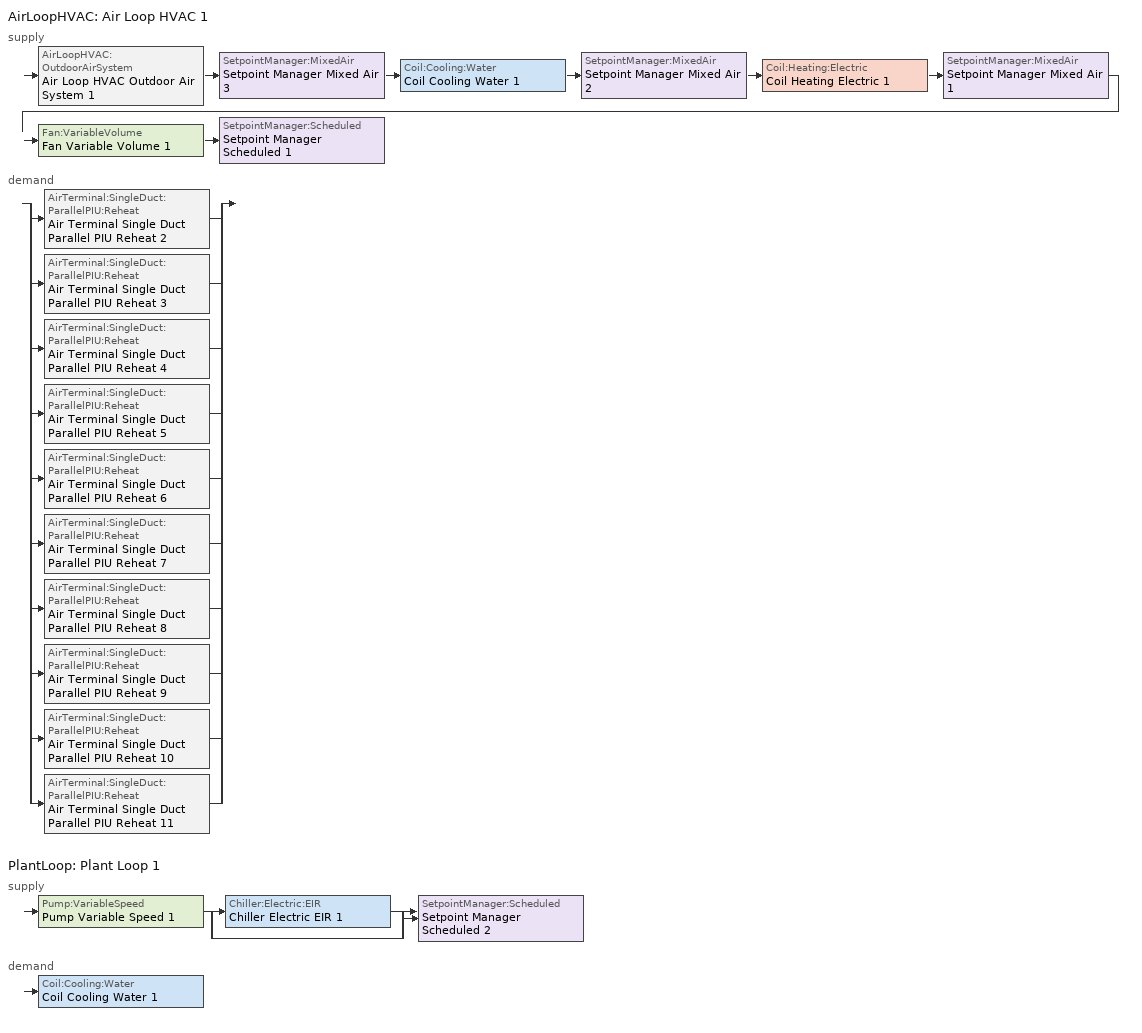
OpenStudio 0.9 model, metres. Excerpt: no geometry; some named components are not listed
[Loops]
AirLoopHVAC 'Air Loop HVAC 1'
 supply: AirLoopHVAC:OutdoorAirSystem 'Air Loop HVAC Outdoor Air System 1' > SetpointManager:MixedAir 'Setpoint Manager Mixed Air 3' > Coil:Cooling:Water 'Coil Cooling Water 1' > SetpointManager:MixedAir 'Setpoint Manager Mixed Air 2' > Coil:Heating:Electric 'Coil Heating Electric 1' > SetpointManager:MixedAir 'Setpoint Manager Mixed Air 1' > Fan:VariableVolume 'Fan Variable Volume 1' > SetpointManager:Scheduled 'Setpoint Manager Scheduled 1'
 demand: split
  | AirTerminal:SingleDuct:ParallelPIU:Reheat 'Air Terminal Single Duct Parallel PIU Reheat 2'
  | AirTerminal:SingleDuct:ParallelPIU:Reheat 'Air Terminal Single Duct Parallel PIU Reheat 3'
  | AirTerminal:SingleDuct:ParallelPIU:Reheat 'Air Terminal Single Duct Parallel PIU Reheat 4'
  | AirTerminal:SingleDuct:ParallelPIU:Reheat 'Air Terminal Single Duct Parallel PIU Reheat 5'
  | AirTerminal:SingleDuct:ParallelPIU:Reheat 'Air Terminal Single Duct Parallel PIU Reheat 6'
  | AirTerminal:SingleDuct:ParallelPIU:Reheat 'Air Terminal Single Duct Parallel PIU Reheat 7'
  | AirTerminal:SingleDuct:ParallelPIU:Reheat 'Air Terminal Single Duct Parallel PIU Reheat 8'
  | AirTerminal:SingleDuct:ParallelPIU:Reheat 'Air Terminal Single Duct Parallel PIU Reheat 9'
  | AirTerminal:SingleDuct:ParallelPIU:Reheat 'Air Terminal Single Duct Parallel PIU Reheat 10'
  | AirTerminal:SingleDuct:ParallelPIU:Reheat 'Air Terminal Single Duct Parallel PIU Reheat 11'
PlantLoop 'Plant Loop 1'
 supply: Pump:VariableSpeed 'Pump Variable Speed 1' > split
  | Chiller:Electric:EIR 'Chiller Electric EIR 1'
  | bypass
  join > SetpointManager:Scheduled 'Setpoint Manager Scheduled 2'
 demand: Coil:Cooling:Water 'Coil Cooling Water 1'
[Sizing:Zone] Zone Cooling Design Supply Air Temperature {C}=14; Zone Heating Design Supply Air Temperature {C}=40; Zone Cooling Design Supply Air Humidity Ratio {kg-H2O/kg-air}=0.0085; Zone Heating Design Supply Air Humidity Ratio {kg-H2O/kg-air}=0.008; Cooling Design Air Flow Method=DesignDay; Heating Design Air Flow Method=DesignDay
Thermal Zone 1; Thermal Zone 2; Thermal Zone 3; Thermal Zone 4; Thermal Zone 5; Thermal Zone 6; Thermal Zone 7; Thermal Zone 8; Thermal Zone 9; Thermal Zone 10
[Zone equipment]
Thermal Zone 1: Air Terminal Single Duct Parallel PIU Reheat 3
Thermal Zone 2: Air Terminal Single Duct Parallel PIU Reheat 7
Thermal Zone 3: Air Terminal Single Duct Parallel PIU Reheat 9
Thermal Zone 4: Air Terminal Single Duct Parallel PIU Reheat 11
Thermal Zone 5: Air Terminal Single Duct Parallel PIU Reheat 8
Thermal Zone 6: Air Terminal Single Duct Parallel PIU Reheat 4
Thermal Zone 7: Air Terminal Single Duct Parallel PIU Reheat 2
Thermal Zone 8: Air Terminal Single Duct Parallel PIU Reheat 10
Thermal Zone 9: Air Terminal Single Duct Parallel PIU Reheat 6
Thermal Zone 10: Air Terminal Single Duct Parallel PIU Reheat 5
[AirLoopHVAC]
Air Loop HVAC 1: Design Supply Air Flow Rate {m3/s}=AutoSize
[Sizing:System]
Air Loop HVAC 1: Type of Load to Size On=Sensible; Design Outdoor Air Flow Rate {m3/s}=Autosize; Minimum System Air Flow Ratio=0.3; Preheat Design Temperature {C}=7; Preheat Design Humidity Ratio {kg-H2O/kg-Air}=0.008; Precool Design Temperature {C}=12.8; Precool Design Humidity Ratio {kg-H2O/kg-Air}=0.008; Central Cooling Design Supply Air Temperature {C}=12.8; Central Heating Design Supply Air Temperature {C}=16.7; Sizing Option=NonCoincident; 100% Outdoor Air in Cooling=Yes; 100% Outdoor Air in Heating=Yes; Central Cooling Design Supply Air Humidity Ratio {kg-H2O/kg-Air}=0.0085; Central Heating Design Supply Air Humidity Ratio {kg-H2O/kg-Air}=0.008; Cooling Design Air Flow Method=DesignDay; Cooling Design Air Flow Rate {m3/s}=0; Heating Design Air Flow Method=DesignDay; Heating Design Air Flow Rate {m3/s}=0; System Outdoor Air Method=ZoneSum
[Fan:VariableVolume]
Fan Variable Volume 1: Availability Schedule=Always_On; Fan Efficiency=0.6045; Pressure Rise {Pa}=500; Maximum Flow Rate {m3/s}=Autosize; Fan Power Minimum Flow Rate Input Method=FixedFlowRate; Fan Power Minimum Flow Fraction=0; Fan Power Minimum Air Flow Rate {m3/s}=0; Motor Efficiency=0.93; Motor In Airstream Fraction=1; Fan Power Coefficient 1=0.0407599; Fan Power Coefficient 2=0.088045; Fan Power Coefficient 3=-0.0729261; Fan Power Coefficient 4=0.94374; Fan Power Coefficient 5=0
[Coil:Heating:Electric] Availability Schedule=Always_On
Coil Heating Electric 1; Coil Heating Electric 3; Coil Heating Electric 4; Coil Heating Electric 5; Coil Heating Electric 6; Coil Heating Electric 7; Coil Heating Electric 8; Coil Heating Electric 9; Coil Heating Electric 10; Coil Heating Electric 11; Coil Heating Electric 12
[Coil:Cooling:Water]
Coil Cooling Water 1: Availability Schedule=Always_On
[SetpointManager:Scheduled] Control Variable=Temperature
Name | Schedule
Setpoint Manager Scheduled 1 | Deck_Temperature
Setpoint Manager Scheduled 2 | Chilled_Water_Temperature
[Controller:OutdoorAir]
Controller Outdoor Air 1: Minimum Outdoor Air Flow Rate {m3/s}=Autosize; Maximum Outdoor Air Flow Rate {m3/s}=Autosize; Economizer Control Type=NoEconomizer; Economizer Control Action Type=ModulateFlow; Economizer Maximum Limit Dry-Bulb Temperature {C}=28; Economizer Maximum Limit Enthalpy {J/kg}=64000; Economizer Minimum Limit Dry-Bulb Temperature {C}=-100; Lockout Type=NoLockout; Minimum Limit Type=FixedMinimum; High Humidity Control=No; Heat Recovery Bypass Control Type=BypassWhenOAFlowGreaterThanMinimum
[AirLoopHVAC:OutdoorAirSystem]
Air Loop HVAC Outdoor Air System 1: Controller=Controller Outdoor Air 1
[PlantLoop]
Plant Loop 1: Plant Loop Volume {m3}=Autocalculate
[Pump:VariableSpeed]
Pump Variable Speed 1: Pump Control Type=Intermittent
[Chiller:Electric:EIR]
Chiller Electric EIR 1: Reference Capacity {W}=Autosize; Reference COP {W/W}=5.5; Cooling Capacity Function of Temperature Curve=Curve Biquadratic 1; Electric Input to Cooling Output Ratio Function of Temperature Curve=Curve Biquadratic 2; Electric Input to Cooling Output Ratio Function of Part Load Ratio Curve=Curve Quadratic 1; Design Heat Recovery Water Flow Rate {m3/s}=0; Sizing Factor=1; Basin Heater Capacity {W/K}=0; Basin Heater Setpoint Temperature {C}=10
[AirTerminal:SingleDuct:ParallelPIU:Reheat] Availability Schedule=Always_On; Maximum Primary Air Flow Rate {m3/s}=Autosize; Maximum Secondary Air Flow Rate {m3/s}=Autosize; Minimum Primary Air Flow Fraction=Autosize; Fan On Flow Fraction=Autosize; Maximum Hot Water or Steam Flow Rate {m3/s}=Autosize; Minimum Hot Water or Steam Flow Rate {m3/s}=0; Convergence Tolerance=0.001
Name | Fan | Reheat Coil
Air Terminal Single Duct Parallel PIU Reheat 2 | Fan Constant Volume 2 | Coil Heating Electric 3
Air Terminal Single Duct Parallel PIU Reheat 3 | Fan Constant Volume 3 | Coil Heating Electric 4
Air Terminal Single Duct Parallel PIU Reheat 4 | Fan Constant Volume 4 | Coil Heating Electric 5
Air Terminal Single Duct Parallel PIU Reheat 5 | Fan Constant Volume 5 | Coil Heating Electric 6
Air Terminal Single Duct Parallel PIU Reheat 6 | Fan Constant Volume 6 | Coil Heating Electric 7
Air Terminal Single Duct Parallel PIU Reheat 7 | Fan Constant Volume 7 | Coil Heating Electric 8
Air Terminal Single Duct Parallel PIU Reheat 8 | Fan Constant Volume 8 | Coil Heating Electric 9
Air Terminal Single Duct Parallel PIU Reheat 9 | Fan Constant Volume 9 | Coil Heating Electric 10
Air Terminal Single Duct Parallel PIU Reheat 10 | Fan Constant Volume 10 | Coil Heating Electric 11
Air Terminal Single Duct Parallel PIU Reheat 11 | Fan Constant Volume 11 | Coil Heating Electric 12
[Fan:ConstantVolume] Availability Schedule=Always_On; Pressure Rise {Pa}=300; Maximum Flow Rate {m3/s}=AutoSize
Fan Constant Volume 2; Fan Constant Volume 3; Fan Constant Volume 4; Fan Constant Volume 5; Fan Constant Volume 6; Fan Constant Volume 7; Fan Constant Volume 8; Fan Constant Volume 9; Fan Constant Volume 10; Fan Constant Volume 11
[Schedule:Ruleset]
Name | Default Day Schedule | Summer Design Day Schedule | Winter Design Day Schedule
Always_On | Always_On_Default | Always_On_Summer_Design_Day | Always_On_Winter_Design_Day
Chilled_Water_Temperature | Chilled_Water_Temperature_Default | Chilled_Water_Temperature_Summer_Design_Day | Chilled_Water_Temperature_Winter_Design_Day
Deck_Temperature | Deck_Temperature_Default | Deck_Temperature_Summer_Design_Day | Deck_Temperature_Winter_Design_Day
[Schedule:Day]
Always_On_Default; Always_On_Summer_Design_Day; Always_On_Winter_Design_Day: 24, 0, 1
Chilled_Water_Temperature_Default; Chilled_Water_Temperature_Summer_Design_Day; Chilled_Water_Temperature_Winter_Design_Day: 24, 0, 6.7
Deck_Temperature_Default; Deck_Temperature_Summer_Design_Day; Deck_Temperature_Winter_Design_Day: 24, 0, 12.8
[Curve:Biquadratic] Minimum Value of x {BasedOnField A2}=5; Maximum Value of x {BasedOnField A2}=10; Minimum Value of y {BasedOnField A3}=24; Maximum Value of y {BasedOnField A3}=35
Name | Coefficient1 Constant | Coefficient2 x | Coefficient3 x**2 | Coefficient4 y | Coefficient5 y**2 | Coefficient6 x*y
Curve Biquadratic 1 | 1.02152 | 0.0370359 | 0.000233248 | -0.00389405 | -6.52536e-05 | -0.000268045
Curve Biquadratic 2 | 0.701769 | -0.00452016 | 0.00053311 | -0.00549821 | 0.000544579 | -0.000729032
[Curve:Quadratic]
Curve Quadratic 1: Coefficient1 Constant=0.0636912; Coefficient2 x=0.584888; Coefficient3 x**2=0.352803; Minimum Value of x {BasedOnField A2}=0; Maximum Value of x {BasedOnField A2}=1
